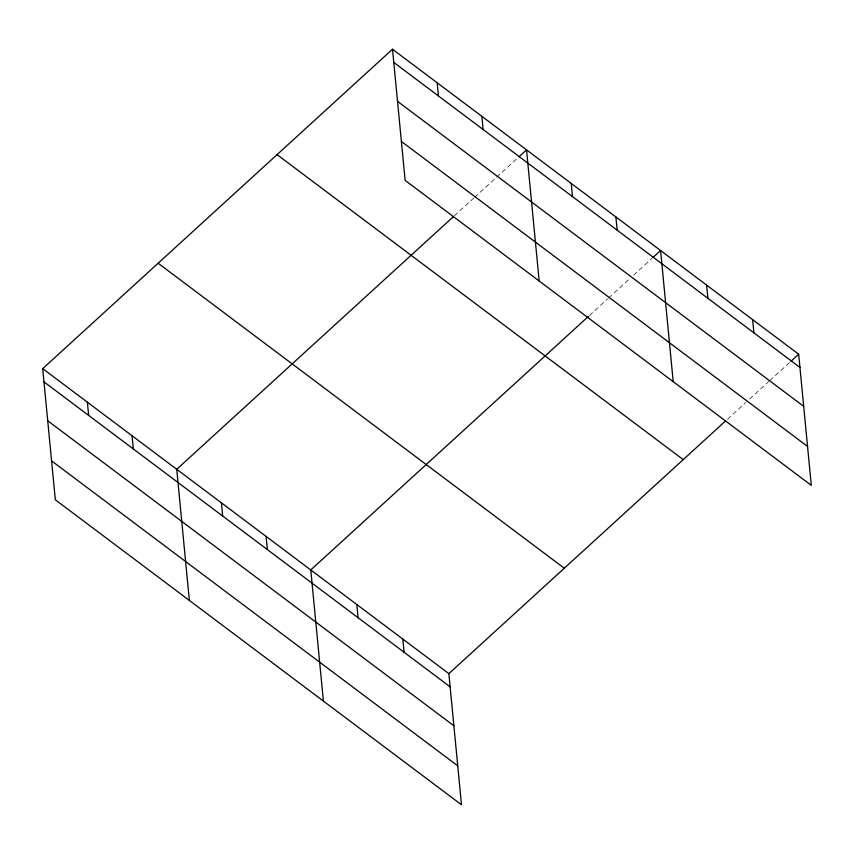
<?xml version="1.0" encoding="UTF-8"?>
<svg xmlns="http://www.w3.org/2000/svg" width="854" height="854" viewBox="0 0 854 854"><rect width="100%" height="100%" fill="white"/><g stroke="black" fill="none" stroke-linecap="round" stroke-linejoin="round"><path stroke-width="0.64" stroke-dasharray="4.27 3.2" d="M454.392 215.752L473.628 198.181M474.6 197.306L517.887 157.776M589.388 315.521L607.664 298.825M608.635 297.95L629.793 278.628M633.647 275.116L651.922 258.42M727.491 419.218L745.766 402.522M749.609 399.01L768.856 381.45M769.817 380.564L790.014 362.117"/><path stroke-width="1.28" d="M42.7 368.65L448.862 673.635L461.491 804.778L55.329 499.782L42.7 368.65L392.509 49.222L798.671 354.218L811.3 485.35L405.138 180.365L392.509 49.222M453.431 216.628L176.735 469.294L189.364 600.437M518.848 156.901L526.544 149.866L539.173 281.009M588.427 316.396L310.771 569.938L323.399 701.081M652.883 257.545L660.58 250.521L673.208 381.653M448.862 673.635L725.558 420.969M790.975 361.242L798.671 354.218M393.779 62.427L799.942 367.423M397.526 101.348L803.689 406.333M401.391 141.444L807.553 446.439M277.07 154.627L683.232 459.623M158.139 263.235L564.302 568.23M43.97 381.855L450.133 686.84M47.717 420.766L453.88 725.761M51.582 460.872L457.744 765.857M752.641 319.652L753.911 332.857M706.61 285.087L707.881 298.281M615.894 216.969L617.164 230.174M571.219 183.418L572.49 196.623M481.859 116.325L483.14 129.52M437.184 82.774L438.454 95.979M402.832 639.07L404.102 652.275M356.801 604.504L358.072 617.709M266.096 536.397L267.366 549.592M221.41 502.846L222.68 516.051M132.06 435.743L133.331 448.948M87.375 402.191L88.645 415.396"/></g></svg>
